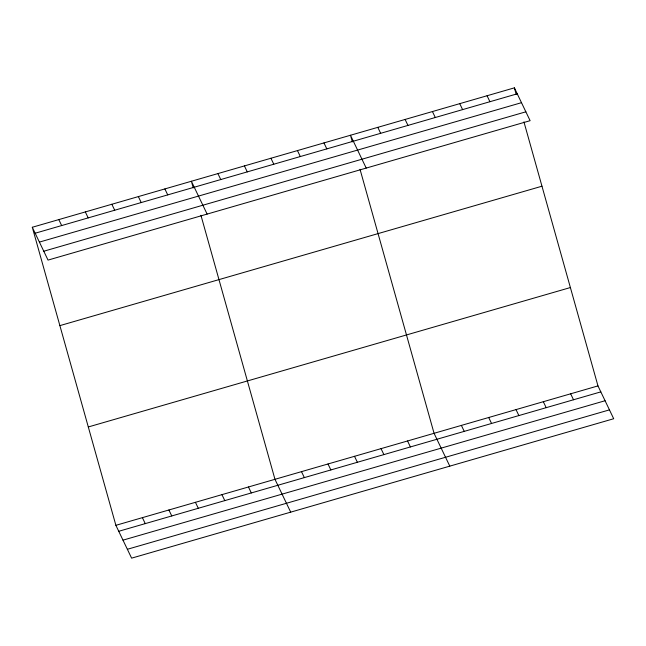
<?xml version="1.0" encoding="UTF-8"?>
<svg xmlns="http://www.w3.org/2000/svg" width="646" height="646" viewBox="0 0 646 646"><rect width="100%" height="100%" fill="white"/><g stroke="black" fill="none" stroke-linecap="round" stroke-linejoin="round"><path stroke-width="0.97" d="M32.3 227.263L514.386 87.848L530.116 120.681L48.03 260.096L32.3 227.263L115.884 525.319L131.614 558.152L613.7 418.737L597.97 385.904L523.938 121.9M35.159 233.23L517.244 93.815M39.406 242.097L521.492 102.682M43.783 251.229L525.868 111.815M59.884 325.624L541.97 186.209M88.3 426.966L570.386 287.551M115.884 525.319L597.97 385.904M118.743 531.287L600.828 391.872M122.99 540.153L605.076 400.738M127.367 549.286L609.453 409.871M487.068 95.753L489.926 101.721M459.75 103.651L462.609 109.618M570.652 393.81L573.511 399.769M432.432 111.548L435.291 117.515M543.334 401.707L546.193 407.674M405.115 119.453L407.973 125.421M516.017 409.604L518.875 415.572M377.797 127.351L380.655 133.318M488.699 417.51L491.558 423.477M366.209 168.081L350.479 135.256L352.336 141.87M461.381 425.407L464.24 431.375M323.961 142.919L326.819 148.887M449.794 466.137L434.064 433.305L360.024 169.3M297.451 150.591L300.309 156.55M407.545 440.976L410.404 446.943M270.932 158.254L273.791 164.221M381.035 448.647L383.894 454.606M244.422 165.925L247.273 171.893M354.517 456.31L357.375 462.278M217.904 173.588L220.762 179.556M328.007 463.981L330.865 469.949M207.116 214.084L191.386 181.26L193.243 187.881M301.488 471.645L304.347 477.612M164.875 188.931L167.734 194.89M290.7 512.141L274.97 479.316L200.938 215.304M138.357 196.594L141.216 202.561M248.46 486.979L251.318 492.946M111.847 204.265L114.705 210.225M221.941 494.65L224.8 500.618M85.329 211.928L88.187 217.896M195.431 502.322L198.29 508.281M58.818 219.6L61.677 225.567M168.913 509.985L171.771 515.952M142.403 517.656L145.261 523.623M514.386 87.848L516.243 94.469"/></g></svg>
